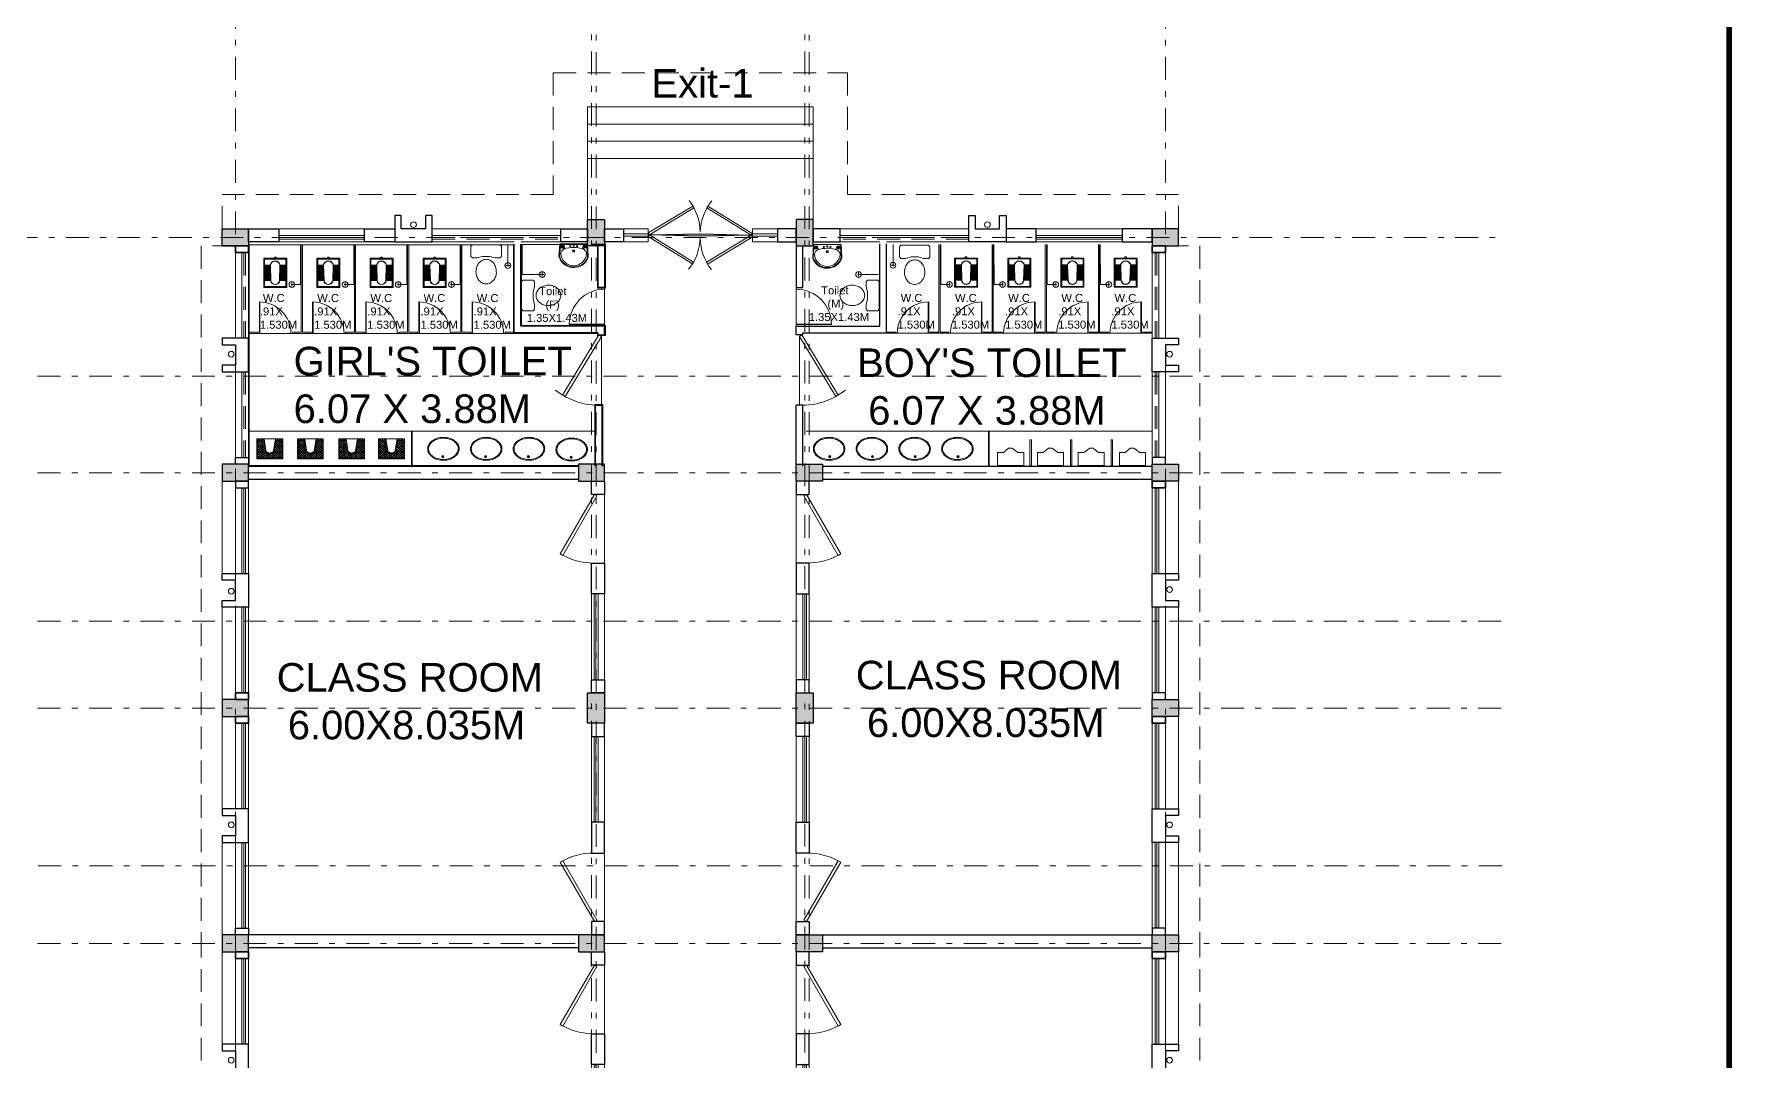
# Model space of a CAD drawing. Header units: millimetres. Extents: x 3614 to 12428, y -844 to 6844.
# Drawn here: x 5482.56 to 5512.27, y -312.44 to -294.48 of the extents above; entities that cross this region are included whole.
import ezdxf

# ---------------------------------------------------------------- set-up
doc = ezdxf.new("R2010")
doc.units = ezdxf.units.MM
doc.header["$LTSCALE"] = 40
doc.header["$MEASUREMENT"] = 0
doc.linetypes.add('DASHDOT', pattern=[1, 0.5, -0.25, 0, -0.25])
doc.linetypes.add('DASHED', pattern=[0.75, 0.5, -0.25])
doc.layers.get('0').update_dxf_attribs({"linetype": 'CONTINUOUS', "lineweight": 20})
for name, color, linetype, lineweight in [('CLL LEV.', 15, 'CONTINUOUS', 18), ('Column', 252, 'CONTINUOUS', 30), ('Column Hatch', 253, 'CONTINUOUS', 13), ('CUBICAL TOILET', 160, 'CONTINUOUS', 15), ('Dim', 220, 'CONTINUOUS', 15), ('Door', 54, 'CONTINUOUS', 18), ('elevation', 7, 'CONTINUOUS', 9), ('Fixture', 44, 'CONTINUOUS', 15), ('Furniture', 13, 'CONTINUOUS', 15), ('GRID', 134, 'DASHDOT', 13), ('Hidden', 30, 'DASHED', 18), ('Plaster', 141, 'CONTINUOUS', 5), ('Stair', 1, 'CONTINUOUS', 15), ('TEXT', 7, 'CONTINUOUS', 20), ('Ventilator', 6, 'DASHED', 18), ('Wall', 7, 'CONTINUOUS', 30), ('Window', 150, 'CONTINUOUS', 15), ('Window-Wall', 7, 'CONTINUOUS', 18)]:
    doc.layers.add(name, color=color, linetype=linetype, lineweight=lineweight)
doc.styles.add('DIM', font='arial.ttf')
doc.styles.add('L120', font='simplex.shx', dxfattribs={"height": 1})
doc.styles.add('Tabrej.', font='GOTHIC.TTF', dxfattribs={"height": 1})

# ---------------------------------------------------------------- blocks, each defined once
blk = doc.blocks.new('COLUMN 546')
at = {"layer": 'Column Hatch'}
h = blk.add_hatch(color=0, dxfattribs=at)
h.dxf.hatch_style = 1
h.paths.add_polyline_path([(0, 0), (0.3, 0), (0.3, 0.46), (0, 0.46)])
at = {"layer": 'Column'}
for p, q in [((0.3, 0.46), (0, 0.46)), ((0, 0.46), (0, 0)), ((0.3, 0), (0.3, 0.46)), ((0, 0), (0.3, 0))]:
    blk.add_line(p, q, dxfattribs=at)
blk = doc.blocks.new('VENT 2')
at = {"layer": 'Ventilator', "linetype": 'Continuous', "ltscale": 0.02}
for p, q in [((0, 0.182), (1.5, 0.182)), ((0, 0.152), (1.5, 0.152))]:
    blk.add_line(p, q, dxfattribs=at)
at = {"layer": 'Window-Wall'}
for p, q in [((0, 0.23), (1.5, 0.23)), ((0, 0), (0, 0.23)), ((0, 0.115), (1.5, 0.115)), ((1.5, 0), (0, 0)), ((1.5, 0.23), (1.5, 0))]:
    blk.add_line(p, q, dxfattribs=at)
blk = doc.blocks.new('*U18')
for p, q in [((0, 0), (0, -6)), ((40, 0), (40, -6))]:
    blk.add_line(p, q)
blk.add_lwpolyline([(0, 0), (34.64, 20), (35.52, 18.48), (0.87, -1.52)], close=True)
blk.add_arc((0, 0), 40, 0, 30)
blk = doc.blocks.new('DOOR1')
at = {"layer": 'Door'}
blk.add_line((0, 0), (1.2, 0), dxfattribs=at)
at = {"layer": 'Door', "xscale": 0.0300000000000013, "yscale": 0.0300000000000013, "zscale": 0.0300000000000013}
blk.add_blockref('*U18', (0, 0.18), dxfattribs=at)
blk = doc.blocks.new('class 1')
at = {"layer": 'Wall'}
for points in [[(0.23, -0.035), (0, -0.035), (0, -0.265), (0.23, -0.265), (0.23, -0.035)], [(0.23, -1.465), (0, -1.465), (0, -2.005), (0.23, -2.005), (0.23, -1.465)], [(0.23, -3.505), (0, -3.505), (0, -3.735), (0.23, -3.735), (0.23, -3.505)]]:
    blk.add_lwpolyline(points, dxfattribs=at)
at = {"layer": 'Wall', "rotation": 270}
for name, p in [('DOOR1', (0, -0.265)), ('VENT 2', (0, -2.005))]:
    blk.add_blockref(name, p, dxfattribs=at)
blk = doc.blocks.new('WINDOW 1')
at = {"layer": 'CLL LEV.'}
for p, q in [((-0.115, -0.23), (-0.115, -0.46)), ((1.615, -0.23), (1.615, -0.46)), ((-0.115, -0.46), (1.615, -0.46))]:
    blk.add_line(p, q, dxfattribs=at)
at = {"layer": 'Window'}
for p, q in [((0, -0.051), (1.5, -0.051)), ((0, -0.081), (1.5, -0.081))]:
    blk.add_line(p, q, dxfattribs=at)
at = {"layer": 'Window-Wall'}
for p, q in [((0, 0), (1.5, 0)), ((0, -0.23), (0, 0)), ((1.5, 0), (1.5, -0.23)), ((0, -0.115), (1.5, -0.115)), ((1.5, -0.23), (0, -0.23))]:
    blk.add_line(p, q, dxfattribs=at)
blk = doc.blocks.new('SHAFT2')
at = {"layer": 'Fixture'}
blk.add_circle((0.302, 0.307), 0.05, dxfattribs=at)
at = {"layer": 'Wall'}
blk.add_lwpolyline([(0, 0.585), (0.46, 0.585), (0.46, 0.47), (0.23, 0.47), (0.23, 0.115), (0.46, 0.115), (0.46, 0), (0, 0), (0, 0.585)], dxfattribs=at)
blk = doc.blocks.new('COLM 530')
at = {"layer": 'Column Hatch'}
h = blk.add_hatch(color=0, dxfattribs=at)
h.dxf.hatch_style = 1
h.paths.add_polyline_path([(5443.518, -633.795), (5443.218, -633.795), (5443.218, -634.325), (5443.518, -634.325)])
at = {"layer": 'Column'}
for p, q in [((5443.518, -633.795), (5443.218, -633.795)), ((5443.218, -633.795), (5443.218, -634.325)), ((5443.518, -634.325), (5443.518, -633.795)), ((5443.218, -634.325), (5443.518, -634.325))]:
    blk.add_line(p, q, dxfattribs=at)
blk = doc.blocks.new('SHAFT')
at = {"layer": 'Fixture'}
blk.add_circle((-0.328, 0.302), 0.05, dxfattribs=at)
at = {"layer": 'Wall'}
blk.add_lwpolyline([(-0.655, 0), (-0.655, 0.46), (-0.54, 0.46), (-0.54, 0.23), (-0.115, 0.23), (-0.115, 0.46), (0, 0.46), (0, 0), (-0.655, 0)], dxfattribs=at)
blk = doc.blocks.new('Door - Left Hung 36 in.')
at = {"layer": 'Door'}
blk.add_line((0.8, -1.3), (35.9, -1.3), dxfattribs=at)
blk.add_lwpolyline([(0.8, -1.3), (0, 0), (31.2, 18), (31.9, 16.7)], close=True, dxfattribs=at)
blk.add_arc((0, 0), 36, 0, 37.3101, dxfattribs=at)
blk = doc.blocks.new('RSA CL6')
for p, q in [((5.5, 3.5), (5.5, 7.3)), ((5.9, 3.5), (5.9, 7.3)), ((6.3, 3.5), (6.3, 7.3)), ((6.7, 3.4), (6.7, 7.3)), ((7.1, 3.4), (7.1, 7.3)), ((7.5, 3.4), (7.5, 7.3)), ((7.9, 3.4), (7.9, 7.3)), ((8.3, 3.4), (8.3, 7.3)), ((8.7, 3.4), (8.7, 7.3)), ((9.1, 3.4), (9.1, 7.3)), ((9.4, 3.4), (9.4, 7.3)), ((9.8, 3.4), (9.8, 7.3)), ((10.2, 3.4), (10.2, 7.3)), ((10.6, 3.4), (10.6, 7.3)), ((11, 3.3), (11, 7.3)), ((11.4, 3.3), (11.4, 7.3)), ((11.8, 3.3), (11.8, 7.3)), ((12.2, 3.3), (12.2, 7.3)), ((12.6, 3.3), (12.6, 7.3)), ((13, 3.3), (13, 7.3)), ((13.4, 3.3), (13.4, 7.3)), ((13.8, 3.3), (13.8, 7.3)), ((14.2, 3.3), (14.2, 7.3)), ((14.6, 3.3), (14.6, 7.3)), ((15, 3.2), (15, 7.3)), ((15.4, 3.2), (15.4, 7.3)), ((15.7, 3.2), (15.7, 7.3)), ((16.1, 3.2), (16.1, 7.3)), ((16.1, 7.3), (16.1, 3.2)), ((5.5, -7.3), (5.5, -3.5)), ((5.9, -7.3), (5.9, -3.5)), ((6.3, -7.3), (6.3, -3.4)), ((6.7, -7.3), (6.7, -3.4)), ((7.1, -7.3), (7.1, -3.4)), ((7.5, -7.3), (7.5, -3.4)), ((7.9, -7.3), (7.9, -3.4)), ((8.3, -7.3), (8.3, -3.4)), ((8.7, -7.3), (8.7, -3.4)), ((9.1, -7.3), (9.1, -3.4)), ((9.4, -7.3), (9.4, -3.4)), ((9.8, -7.3), (9.8, -3.3)), ((10.2, -7.3), (10.2, -3.3)), ((10.6, -7.3), (10.6, -3.3)), ((11, -7.3), (11, -3.3)), ((11.4, -7.3), (11.4, -3.3)), ((11.8, -7.3), (11.8, -3.3)), ((12.2, -7.3), (12.2, -3.3)), ((12.6, -7.3), (12.6, -3.3)), ((13, -7.3), (13, -3.3)), ((13.4, -7.3), (13.4, -3.2)), ((13.8, -7.3), (13.8, -3.2)), ((14.2, -7.3), (14.2, -3.2)), ((14.6, -7.3), (14.6, -3.2)), ((15, -7.3), (15, -3.2)), ((15.4, -7.3), (15.4, -3.2)), ((15.7, -7.3), (15.7, -3.2)), ((16.1, -3.2), (16.1, -7.3)), ((16.1, -7.3), (16.1, -3.2))]:
    blk.add_line(p, q)
blk.add_lwpolyline([(0.8, -0.6), (0, -0.6), (0, 0.6), (0.8, 0.6)])
for points in [[(0.8, 7.9), (20.9, 7.9), (20.9, -7.9), (0.8, -7.9)], [(1.4, 7.3), (20.3, 7.3), (20.3, -7.3), (1.4, -7.3)]]:
    blk.add_lwpolyline(points, close=True)
for points in [[(5.5, 3.5), (16.1, 3.2, -0.899983), (16.1, -3.2), (5.5, -3.5, -0.799392)], [(5.5, 3.3), (16.1, 3, -0.897689), (16.1, -3), (5.6, -3.3, -0.793494), (5.5, 3.3)]]:
    blk.add_lwpolyline(points, format="xyb", close=True)
blk = doc.blocks.new('ENGLISH SHEET')
at = {"layer": 'Fixture'}
for p, q in [((4663.798, 251.204), (4663.773, 251.179)), ((4663.773, 251.179), (4663.773, 250.696)), ((4663.976, 251.204), (4663.798, 251.204)), ((4664.002, 251.179), (4663.976, 251.204)), ((4663.976, 251.001), (4664.002, 251.09)), ((4663.976, 250.874), (4663.976, 251.001)), ((4663.976, 251.001), (4663.976, 250.874)), ((4664.002, 251.09), (4664.002, 251.179)), ((4664.002, 250.785), (4663.976, 250.874)), ((4664.002, 250.696), (4664.002, 250.785)), ((4663.773, 250.696), (4663.798, 250.67)), ((4663.798, 250.67), (4663.976, 250.67)), ((4663.976, 250.67), (4664.002, 250.696))]:
    blk.add_line(p, q, dxfattribs=at)
blk.add_lwpolyline([(4664.459, 250.937, 0.117036), (4664.443, 251.003, 0.104338), (4664.396, 251.063, 0.09029), (4664.321, 251.105, 0.09898), (4664.243, 251.115, 0.08237), (4664.159, 251.101, 0.09029), (4664.09, 251.063, 0.104338), (4664.043, 251.003, 0.117036), (4664.027, 250.937, 0.117036), (4664.043, 250.871, 0.104338), (4664.09, 250.811, 0.09029), (4664.159, 250.773, 0.08237), (4664.243, 250.759, 0.08237), (4664.327, 250.773, 0.09029), (4664.396, 250.811, 0.104338), (4664.443, 250.871, 0.117036)], format="xyb", close=True, dxfattribs=at)
blk = doc.blocks.new('RSA BASIN 9')
for points in [[(-0.1, -16.2, 0.340881), (10, -9, 0.074195), (10.1, -8.9), (9.5, 0), (-9.5, 0), (-10, -8.8, 0.082611), (-10, -9.2, 0.330812), (-0.1, -16.2)], [(0, -15, 0.391482), (8.9, -6.7, 0.252869), (6.5, -3.5, 0.087242), (0, -2.5, 0.079484), (-6.5, -3.5, 0.2542), (-8.8, -6.7, 0.39026), (0, -15)], [(-8.6, -2, -0.907437), (-8.4, -1.8), (-7.5, -2.6, -0.907437), (-7.6, -2.7)], [(-8.2, -1.6, -0.907437), (-8.1, -1.5), (-7.1, -2.3, -0.907437), (-7.3, -2.4)], [(-7.8, -1.3, -0.907437), (-7.7, -1.2), (-6.8, -1.9, -0.907437), (-6.9, -2.1)], [(7.8, -1.3, 0.907437), (7.7, -1.2), (6.8, -1.9, 0.907437), (6.9, -2.1)], [(8.2, -1.6, 0.907437), (8.1, -1.5), (7.1, -2.3, 0.907437), (7.3, -2.4)], [(8.6, -2, 0.907437), (8.4, -1.8), (7.5, -2.6, 0.907437), (7.6, -2.7)]]:
    blk.add_lwpolyline(points, format="xyb", close=True)
for points in [[(-5.9, -3.3), (-6.2, -3, -0.183787), (-6.2, -2.7, 0.126662), (-6.2, -2.4), (-6.6, -1.4, 0.35453), (-7.1, -1), (-8.7, -1, 0.414214), (-9.1, -1.4), (-9.6, -9.1, 0.329849), (-0.1, -15.8, 0.338736), (9.6, -8.9, 0.075632), (9.7, -8.8), (9.1, -1.4, 0.414214), (8.7, -1), (7.1, -1, 0.35453), (6.6, -1.4), (6.2, -2.4, 0.126662), (6.2, -2.7, -0.183787), (6.2, -3), (5.9, -3.3)], [(-6.2, -3.4), (-6.2, -3.3, 0.220542), (-6.5, -3.1), (-8.7, -2.8, -0.361119), (-9.2, -2.3)], [(6.2, -3.4), (6.2, -3.3, -0.220542), (6.5, -3.1), (8.7, -2.8, 0.358803), (9.2, -2.3, 0.358803)]]:
    blk.add_lwpolyline(points, format="xyb")
for centre, radius in [((-2.3, -1.6), 0.399), ((0, -4.8), 0.771), ((0, -4.8), 0.602), ((0, -1.2), 0.399), ((2.3, -1.5), 0.399)]:
    blk.add_circle(centre, radius)
blk = doc.blocks.new('RH 1200')
for p, q in [((21, 0), (21, 43.3)), ((21.7, 0), (21.7, 43.3)), ((-21.7, 0), (21.7, 0)), ((21.7, 0), (21, 0))]:
    blk.add_line(p, q)
at = {"extrusion": (0, 0, -1)}
blk.add_ellipse((21.7, 0), major_axis=(-30.6, 30.6), ratio=1, start_param=5.497787, end_param=7.068583, dxfattribs=at)
blk = doc.blocks.new('HJK')
at = {"layer": 'Door', "ltscale": 20}
blk.add_line((3658.233, -481.12), (3658.908, -481.12), dxfattribs=at)
at = {"layer": 'Door', "ltscale": 20, "xscale": 0.014287499999341, "yscale": 0.014287499999341, "zscale": 0.014287499999341, "rotation": 359.999999999943}
blk.add_blockref('RH 1200', (3658.571, -481.12), dxfattribs=at)
blk = doc.blocks.new('*X5')
at = {"color": 0}
for p, q in [((705, 323), (943, 561)), ((705, 365), (900, 561)), ((705, 408), (858, 561)), ((705, 450), (815, 561)), ((705, 493), (773, 561)), ((705, 535), (730, 561)), ((848, 383), (705, 526)), ((842, 346), (705, 483)), ((835, 310), (705, 441)), ((705, 280), (858, 434)), ((829, 274), (705, 398)), ((705, 238), (847, 381)), ((823, 237), (705, 356)), ((798, 221), (705, 314)), ((854, 419), (712, 561)), ((730, 221), (839, 330)), ((866, 449), (755, 561)), ((888, 469), (797, 561)), ((921, 479), (839, 561)), ((1145, 298), (882, 561)), ((899, 474), (985, 561)), ((1145, 340), (924, 561)), ((944, 477), (1027, 561)), ((1145, 383), (967, 561)), ((971, 462), (1070, 561)), ((990, 438), (1112, 561)), ((998, 404), (1145, 551)), ((1145, 255), (999, 401)), ((1004, 368), (1145, 508)), ((1137, 221), (1007, 350)), ((1145, 425), (1009, 561)), ((1011, 332), (1145, 466)), ((1095, 221), (1016, 299)), ((1017, 295), (1145, 423)), ((1023, 259), (1145, 381)), ((1029, 223), (1145, 339)), ((1145, 467), (1051, 561)), ((1145, 510), (1094, 561)), ((1145, 552), (1136, 561)), ((755, 221), (705, 271)), ((713, 221), (705, 229)), ((772, 221), (830, 279)), ((815, 221), (822, 228)), ((1052, 221), (1024, 248)), ((1069, 221), (1145, 296)), ((1112, 221), (1145, 254))]:
    blk.add_line(p, q, dxfattribs=at)
blk = doc.blocks.new('RSA CL7')
blk.add_lwpolyline([(8.9, 0), (-8.9, 0), (-8.9, -13.8), (-3.9, -13.8), (3.9, -13.8), (8.9, -13.8)], close=True)
blk.add_lwpolyline([(-4.1, -13.6), (-2.8, -5.7, -0.835943), (2.8, -5.8), (4.1, -13.6), (8.7, -13.6), (8.7, -0.2), (-8.7, -0.2), (-8.7, -13.6)], format="xyb", close=True)
blk.add_lwpolyline([(-3.9, -13.8), (-2.6, -5.8, -0.835548), (2.6, -5.8), (3.9, -13.8)], format="xyb")
for centre, start, end in [((-1.4, -4.1), 207.2135, 40.9564), ((0, -3.6), 185.8999, 355.8249), ((1.5, -4.1), 140.9962, 329.3468)]:
    blk.add_arc(centre, 0.493, start, end)
at = {"xscale": 0.0393714285714286, "yscale": 0.0393714285714286, "zscale": 0.0393714285714286}
blk.add_blockref('*X5', (-36.4, -22.3), dxfattribs=at)
blk = doc.blocks.new('RSA BASIN 2')
for points in [[(10.7, -8.1, 0.12976), (10, -5.2, 0.106426), (7.6, -2.5, 0.084431), (4.3, -0.7, 0.073534), (0, 0, 0.073534), (-4.3, -0.5, 0.084431), (-7.7, -2.2, 0.106426), (-10.2, -4.8, 0.12976), (-11, -7.7, 0.12976), (-10.3, -10.6, 0.106426), (-7.9, -13.3, 0.084431), (-4.6, -15.1, 0.073534), (-0.3, -15.8, 0.073534), (4, -15.3, 0.084431), (7.4, -13.6, 0.106426), (9.9, -11, 0.12976)], [(10.1, -7.9, 0.119977), (9.4, -5.5, 0.106426), (7.3, -2.9, 0.084431), (4.1, -1.3, 0.073534), (0, -0.6, 0.073534), (-4.1, -1.1, 0.084431), (-7.4, -2.6, 0.106426), (-9.7, -5.1, 0.12976), (-10.4, -7.7, 0.009633), (-10.4, -7.9, 0.119977), (-9.8, -10.3, 0.106426), (-7.6, -12.9, 0.084431), (-4.4, -14.5, 0.073534), (-0.3, -15.2, 0.073534), (3.8, -14.7, 0.084431), (7.1, -13.2, 0.106426), (9.3, -10.7, 0.12976), (10.1, -8.1, 0.009633)]]:
    blk.add_lwpolyline(points, format="xyb", close=True)
for radius in [0.7, 0.479]:
    blk.add_circle((-0.5, -2.5), radius)
blk = doc.blocks.new('Urinal 1')
for p, q in [((0, 9), (9, 9)), ((0, 9), (0, -9)), ((9, 9), (9, 5)), ((12, 1), (9, 5)), ((12, -1.5), (12, 1)), ((0, -9), (9, -9)), ((9, -5), (12, -1.5)), ((9, -9), (9, -5))]:
    blk.add_line(p, q)
blk = doc.blocks.new('rtg')
at = {"layer": 'Door', "ltscale": 0.05}
blk.add_line((5064.361, -255.623), (5064.361, -256.826), dxfattribs=at)
at = {"layer": 'Door'}
blk.add_lwpolyline([(5064.361, -255.623), (5064.317, -255.597), (5063.682, -256.65), (5063.726, -256.676)], close=True, dxfattribs=at)
blk.add_arc((5064.319, -255.593), 1.234, 231.6585, 271.9391, dxfattribs=at)
blk = doc.blocks.new('rfrwef')
at = {"layer": 'Plaster', "ltscale": 0.05}
for p, q in [((5058.973, -260.239), (5063.598, -260.239)), ((5058.973, -260.239), (5058.973, -264.098)), ((5063.598, -261.789), (5063.598, -260.239)), ((5063.737, -260.237), (5064.891, -260.237)), ((5063.737, -261.65), (5063.737, -260.237)), ((5065.064, -260.999), (5065.064, -260.26)), ((5065.203, -260.225), (5065.203, -260.999)), ((5065.203, -260.999), (5065.064, -260.999)), ((5065.203, -261.65), (5063.737, -261.65)), ((5065.203, -261.827), (5065.203, -261.65)), ((5065.064, -261.789), (5063.598, -261.789)), ((5065.064, -261.827), (5065.064, -261.789)), ((5065.064, -261.827), (5065.203, -261.827)), ((5065.019, -264.109), (5065.019, -263.032)), ((5065.019, -263.032), (5065.158, -263.032)), ((5065.158, -264.109), (5065.158, -263.032)), ((5058.973, -264.098), (5064.731, -264.098))]:
    blk.add_line(p, q, dxfattribs=at)
blk = doc.blocks.new('A$C24EB4E25')
at = {"ltscale": 0.05}
blk.add_line((5.097, 2.695), (5.097, 2.695), dxfattribs=at)
at = {"layer": 'CLL LEV.'}
for p, q in [((16.5, 4.115), (16.73, 4.115)), ((0.23, 2.385), (0, 2.385)), ((16.5, 2.385), (16.73, 2.385)), ((0.23, 2.03), (0, 2.03)), ((16.5, 2.03), (16.73, 2.03)), ((16.5, 0.3), (16.73, 0.3))]:
    blk.add_line(p, q, dxfattribs=at)
at = {"layer": 'CUBICAL TOILET', "ltscale": 0.01}
for p, q in [((1.382, 4.136), (1.382, 2.606)), ((1.402, 4.136), (1.402, 2.606)), ((2.312, 4.136), (2.312, 2.606)), ((2.332, 4.136), (2.332, 2.606)), ((3.242, 4.136), (3.242, 2.606)), ((3.262, 4.136), (3.262, 2.606)), ((4.172, 4.136), (4.172, 2.606)), ((4.192, 4.136), (4.192, 2.606)), ((12.538, 4.138), (12.538, 2.608)), ((12.558, 4.138), (12.558, 2.608)), ((13.468, 4.138), (13.468, 2.608)), ((13.488, 4.138), (13.488, 2.608)), ((14.398, 4.138), (14.398, 2.608)), ((14.418, 4.138), (14.418, 2.608)), ((15.328, 4.138), (15.328, 2.608)), ((15.348, 4.138), (15.348, 2.608)), ((4.192, 2.683), (4.192, 2.663)), ((0.627, 2.606), (0.472, 2.606)), ((0.627, 2.586), (0.472, 2.586)), ((0.627, 2.606), (0.627, 2.586)), ((1.382, 2.606), (1.227, 2.606)), ((1.227, 2.606), (1.227, 2.586)), ((1.227, 2.586), (1.557, 2.586)), ((1.557, 2.606), (1.402, 2.606)), ((1.557, 2.606), (1.557, 2.586)), ((2.312, 2.606), (2.157, 2.606)), ((2.157, 2.606), (2.157, 2.586)), ((2.157, 2.586), (2.487, 2.586)), ((2.487, 2.606), (2.332, 2.606)), ((2.487, 2.606), (2.487, 2.586)), ((3.242, 2.606), (3.087, 2.606)), ((3.087, 2.606), (3.087, 2.586)), ((3.087, 2.586), (3.417, 2.586)), ((3.417, 2.606), (3.262, 2.606)), ((3.417, 2.606), (3.417, 2.586)), ((4.172, 2.606), (4.017, 2.606)), ((4.017, 2.606), (4.017, 2.586)), ((4.017, 2.586), (4.347, 2.586)), ((4.347, 2.606), (4.192, 2.606)), ((4.347, 2.606), (4.347, 2.586)), ((5.097, 2.606), (4.947, 2.606)), ((4.947, 2.606), (4.947, 2.586)), ((4.947, 2.586), (5.097, 2.586)), ((11.633, 2.608), (11.783, 2.608)), ((11.633, 2.588), (11.783, 2.588)), ((11.783, 2.608), (11.783, 2.588)), ((12.383, 2.608), (12.538, 2.608)), ((12.383, 2.608), (12.383, 2.588)), ((12.713, 2.588), (12.383, 2.588)), ((12.558, 2.608), (12.713, 2.608)), ((12.713, 2.608), (12.713, 2.588)), ((13.313, 2.608), (13.468, 2.608)), ((13.313, 2.608), (13.313, 2.588)), ((13.643, 2.588), (13.313, 2.588)), ((13.488, 2.608), (13.643, 2.608)), ((13.643, 2.608), (13.643, 2.588)), ((14.243, 2.608), (14.398, 2.608)), ((14.243, 2.608), (14.243, 2.588)), ((14.573, 2.588), (14.243, 2.588)), ((14.418, 2.608), (14.573, 2.608)), ((14.573, 2.608), (14.573, 2.588)), ((15.173, 2.608), (15.328, 2.608)), ((15.173, 2.608), (15.173, 2.588)), ((15.503, 2.588), (15.173, 2.588)), ((15.348, 2.608), (15.503, 2.608)), ((15.503, 2.608), (15.503, 2.588)), ((16.103, 2.608), (16.258, 2.608)), ((16.103, 2.608), (16.103, 2.588)), ((16.103, 2.586), (16.103, 2.596)), ((16.103, 2.588), (16.258, 2.588))]:
    blk.add_line(p, q, dxfattribs=at)
at = {"layer": 'CUBICAL TOILET', "ltscale": 0.05}
for p, q in [((3.312, 0.277), (3.312, 0.875)), ((3.325, 0.875), (3.312, 0.875)), ((3.325, 0.277), (3.325, 0.875)), ((13.405, 0.277), (13.405, 0.875)), ((13.405, 0.875), (13.418, 0.875)), ((13.418, 0.277), (13.418, 0.875))]:
    blk.add_line(p, q, dxfattribs=at)
at = {"layer": 'Door'}
blk.add_line((7.452, 4.311), (9.271, 4.301), dxfattribs=at)
at = {"layer": 'Door', "ltscale": 20}
for p, q in [((6.69, 3.388), (6.69, 2.713)), ((10.04, 3.388), (10.04, 2.713))]:
    blk.add_line(p, q, dxfattribs=at)
at = {"layer": 'Fixture'}
for p, q in [((0.472, 0.875), (3.312, 0.875)), ((3.325, 0.875), (6.53, 0.875)), ((10.212, 0.875), (13.405, 0.875)), ((16.27, 0.875), (13.418, 0.875))]:
    blk.add_line(p, q, dxfattribs=at)
for points in [[(14.154, 0.726), (14.154, 0.276), (14.129, 0.276), (14.129, 0.726)], [(14.864, 0.727), (14.864, 0.277), (14.839, 0.277), (14.839, 0.727)], [(15.549, 0.727), (15.549, 0.277), (15.574, 0.277), (15.574, 0.727)]]:
    blk.add_lwpolyline(points, close=True, dxfattribs=at)
at = {"layer": 'Furniture', "ltscale": 0.05}
for p, q in [((1.37, 4.136), (1.37, 3.439)), ((2.3, 4.136), (2.3, 3.439)), ((3.23, 4.136), (3.23, 3.439)), ((4.16, 4.136), (4.16, 3.439)), ((4.996, 3.757), (4.996, 4.136)), ((5.246, 3.615), (5.246, 4.138)), ((11.734, 3.762), (11.734, 4.141)), ((12.57, 4.138), (12.571, 3.441)), ((13.5, 4.138), (13.501, 3.441)), ((14.43, 4.138), (14.431, 3.441)), ((15.36, 4.138), (15.361, 3.441)), ((5.03, 3.773), (4.962, 3.773)), ((5.625, 3.615), (5.246, 3.615)), ((5.597, 3.649), (5.597, 3.581)), ((11.116, 3.615), (11.495, 3.615)), ((11.132, 3.649), (11.132, 3.581)), ((11.7, 3.778), (11.768, 3.778)), ((1.204, 3.439), (1.37, 3.439)), ((1.22, 3.405), (1.22, 3.473)), ((2.134, 3.439), (2.3, 3.439)), ((2.15, 3.405), (2.15, 3.473)), ((3.064, 3.439), (3.23, 3.439)), ((3.08, 3.405), (3.08, 3.473)), ((3.899, 3.411), (3.899, 3.479)), ((3.994, 3.439), (4.16, 3.439)), ((4.01, 3.405), (4.01, 3.473)), ((12.736, 3.441), (12.571, 3.441)), ((12.72, 3.407), (12.72, 3.475)), ((12.831, 3.413), (12.831, 3.481)), ((13.666, 3.441), (13.501, 3.441)), ((13.65, 3.407), (13.65, 3.475)), ((14.596, 3.441), (14.431, 3.441)), ((14.58, 3.407), (14.58, 3.475)), ((15.526, 3.441), (15.361, 3.441)), ((15.51, 3.407), (15.51, 3.475))]:
    blk.add_line(p, q, dxfattribs=at)
for centre in [(4.996, 3.773), (5.597, 3.615), (11.132, 3.615), (11.734, 3.778), (1.22, 3.439), (2.15, 3.439), (3.08, 3.439), (4.01, 3.439), (12.72, 3.441), (13.65, 3.441), (14.58, 3.441), (15.51, 3.441)]:
    blk.add_circle(centre, 0.05, dxfattribs=at)
at = {"layer": 'Ventilator', "ltscale": 0.02}
for p, q in [((3.673, 4.263), (5.923, 4.263)), ((3.673, 4.233), (5.923, 4.233)), ((13.058, 4.263), (10.808, 4.263)), ((13.058, 4.233), (10.808, 4.233)), ((0.379, 4), (0.379, 2.5)), ((0.409, 4), (0.409, 2.5)), ((16.321, 4), (16.321, 2.5)), ((16.351, 4), (16.351, 2.5)), ((0.379, 1.915), (0.379, 0.415)), ((0.409, 1.915), (0.409, 0.415)), ((16.321, 1.915), (16.321, 0.415)), ((16.351, 1.915), (16.351, 0.415))]:
    blk.add_line(p, q, dxfattribs=at)
at = {"layer": 'Wall', "ltscale": 0.05}
for p, q in [((5.109, 2.598), (5.109, 4.148)), ((5.224, 2.713), (5.224, 4.148)), ((6.575, 3.388), (6.575, 4.115)), ((6.69, 4.115), (6.69, 3.388)), ((10.04, 4.115), (10.04, 3.388)), ((10.155, 3.388), (10.155, 4.115)), ((11.506, 2.715), (11.506, 4.15)), ((11.621, 2.598), (11.621, 4.15)), ((6.69, 3.388), (6.575, 3.388)), ((6.69, 3.388), (6.575, 3.388)), ((10.04, 3.388), (10.155, 3.388)), ((10.04, 3.388), (10.155, 3.388)), ((6.69, 2.713), (5.224, 2.713)), ((6.69, 2.56), (6.69, 2.713)), ((10.04, 2.713), (11.506, 2.713)), ((10.04, 2.56), (10.04, 2.713)), ((6.575, 2.598), (5.109, 2.598)), ((6.563, 2.598), (6.563, 2.598)), ((6.575, 2.56), (6.575, 2.598)), ((6.575, 2.586), (6.575, 2.586)), ((6.575, 2.56), (6.69, 2.56)), ((10.155, 2.56), (10.04, 2.56)), ((10.155, 2.598), (11.621, 2.598)), ((10.155, 2.56), (10.155, 2.598)), ((6.53, 0.266), (6.53, 1.331)), ((6.53, 1.331), (6.645, 1.331)), ((6.645, 0.266), (6.645, 1.331)), ((10.04, 0.266), (10.04, 1.331)), ((10.155, 1.331), (10.04, 1.331)), ((10.155, 0.266), (10.155, 1.331))]:
    blk.add_line(p, q, dxfattribs=at)
at = {"layer": 'Wall'}
for p, q in [((6.46, 4.148), (6.69, 4.148)), ((0.46, 0.265), (6.23, 0.265)), ((0.46, 0.035), (6.23, 0.035)), ((10.5, 0.265), (16.27, 0.265)), ((10.5, 0.035), (16.27, 0.035))]:
    blk.add_line(p, q, dxfattribs=at)
for points in [[(0.46, 4.185), (0.46, 4.415), (0.989, 4.415), (0.989, 4.185), (0.46, 4.185)], [(2.489, 4.185), (2.489, 4.415), (3.018, 4.415), (3.018, 4.185), (2.489, 4.185)], [(5.923, 4.185), (5.923, 4.415), (6.39, 4.415), (6.39, 4.185), (5.923, 4.185)], [(10.808, 4.185), (10.808, 4.415), (10.34, 4.415), (10.34, 4.185), (10.808, 4.185)], [(14.241, 4.185), (14.241, 4.415), (13.713, 4.415), (13.713, 4.185), (14.241, 4.185)], [(16.27, 4.185), (16.27, 4.415), (15.741, 4.415), (15.741, 4.185), (16.27, 4.185)], [(0.23, 4.115), (0.23, 4), (0.46, 4), (0.46, 4.115), (0.23, 4.115)], [(0.23, 4), (0.23, 4.115), (0.46, 4.115), (0.46, 4), (0.23, 4)], [(16.5, 4.115), (16.5, 4), (16.27, 4), (16.27, 4.115), (16.5, 4.115)], [(16.5, 4), (16.5, 4.115), (16.27, 4.115), (16.27, 4), (16.5, 4)], [(0.23, 0.3), (0.23, 0.415), (0.46, 0.415), (0.46, 0.3), (0.23, 0.3)], [(16.5, 0.3), (16.5, 0.415), (16.27, 0.415), (16.27, 0.3), (16.5, 0.3)]]:
    blk.add_lwpolyline(points, dxfattribs=at)
at = {"layer": 'Wall', "ltscale": 0.05}
for points in [[(7.018, 4.185), (6.69, 4.185), (6.69, 4.415), (7.018, 4.415), (7.018, 4.185)], [(9.713, 4.185), (10.04, 4.185), (10.04, 4.415), (9.713, 4.415), (9.713, 4.185)]]:
    blk.add_lwpolyline(points, dxfattribs=at)
at = {"layer": 'Window', "ltscale": 0.05}
for p, q in [((7.449, 4.415), (7.018, 4.415)), ((7.018, 4.326), (7.449, 4.326)), ((7.018, 4.284), (7.449, 4.284)), ((7.449, 4.185), (7.018, 4.185)), ((7.449, 4.415), (7.449, 4.185)), ((9.713, 4.415), (9.278, 4.415)), ((9.278, 4.415), (9.278, 4.185)), ((9.278, 4.326), (9.713, 4.326)), ((9.278, 4.284), (9.713, 4.284)), ((9.713, 4.185), (9.278, 4.185))]:
    blk.add_line(p, q, dxfattribs=at)
at = {"layer": 'Window-Wall'}
for p, q in [((0.46, 4.415), (3.018, 4.415)), ((0.989, 4.415), (0.874, 4.415)), ((2.489, 4.415), (2.604, 4.415)), ((5.923, 4.415), (3.673, 4.415)), ((3.673, 4.415), (3.673, 4.185)), ((3.673, 4.3), (5.923, 4.3)), ((3.673, 4.185), (5.109, 4.185)), ((5.224, 4.185), (5.923, 4.185)), ((5.923, 4.185), (5.923, 4.415)), ((5.923, 4.415), (6.038, 4.415)), ((10.808, 4.415), (10.693, 4.415)), ((10.808, 4.185), (10.808, 4.415)), ((10.808, 4.415), (13.058, 4.415)), ((13.058, 4.3), (10.808, 4.3)), ((11.506, 4.185), (10.808, 4.185)), ((13.058, 4.185), (11.621, 4.185)), ((13.058, 4.415), (13.058, 4.185)), ((16.27, 4.415), (13.713, 4.415)), ((14.241, 4.415), (14.126, 4.415)), ((15.741, 4.415), (15.856, 4.415)), ((0.23, 2.5), (0.23, 4)), ((0.23, 4), (0.46, 4)), ((0.345, 4), (0.345, 2.5)), ((0.46, 4), (0.46, 2.5)), ((16.27, 4), (16.27, 2.5)), ((16.5, 4), (16.27, 4)), ((16.385, 4), (16.385, 2.5)), ((16.5, 2.5), (16.5, 4)), ((0.46, 2.5), (0.23, 2.5)), ((16.27, 2.5), (16.5, 2.5)), ((0.23, 0.415), (0.23, 1.915)), ((0.23, 1.915), (0.46, 1.915)), ((0.345, 1.915), (0.345, 0.415)), ((0.46, 1.915), (0.46, 0.415)), ((16.27, 1.915), (16.27, 0.415)), ((16.5, 1.915), (16.27, 1.915)), ((16.385, 1.915), (16.385, 0.415)), ((16.5, 0.415), (16.5, 1.915)), ((0.46, 0.415), (0.23, 0.415)), ((16.27, 0.415), (16.5, 0.415))]:
    blk.add_line(p, q, dxfattribs=at)
at = {"layer": 'Door'}
for p, xscale, yscale, zscale, rotation in [((7.452, 4.344), 0.02527777777113461, 0.02527777777113461, 0.02527777777113461, 1.06437811854871), ((9.271, 4.269), 0.0252777777711346, 0.0252777777711346, 0.0252777777711346, 181.0643781177836)]:
    blk.add_blockref('Door - Left Hung 36 in.', p, dxfattribs=dict(at, xscale=xscale, yscale=yscale, zscale=zscale, rotation=rotation))
at = {"layer": 'Door', "extrusion": (0, 0, -1), "zscale": -0.0252777777770783}
for p, xscale, yscale, rotation in [((-9.272, 4.334), 0.0252777777711346, 0.0252777777711346, 1.671958642822663), ((-7.452, 4.279), 0.02527777777113459, 0.02527777777113459, 181.6719586420575)]:
    blk.add_blockref('Door - Left Hung 36 in.', p, dxfattribs=dict(at, xscale=xscale, yscale=yscale, rotation=rotation))
at = {"layer": 'Door', "ltscale": 20, "extrusion": (0, 0, -1), "yscale": 0.0142875000055938, "zscale": -0.0142875000055938}
for p, xscale, rotation in [((-6.69, 3.05), 0.0142875000055938, 270.0000000145891), ((-10.04, 3.05), -0.0142875000055938, 89.99999998541095)]:
    blk.add_blockref('RH 1200', p, dxfattribs=dict(at, xscale=xscale, rotation=rotation))
at = {"layer": 'Door', "yscale": 0.8888888890196541, "zscale": 0.8888888890196541}
for p, xscale in [((3252.99, 430.248), -0.8888888890196541), ((3253.92, 430.248), -0.8888888890196541), ((3254.85, 430.248), -0.8888888890196541), ((3255.78, 430.248), -0.8888888890196541), ((3256.71, 430.248), -0.8888888890196541), ((-3239.98, 430.25), 0.8888888890196541), ((-3239.05, 430.25), 0.8888888890196541), ((-3238.12, 430.25), 0.8888888890196541), ((-3237.19, 430.25), 0.8888888890196541), ((-3236.26, 430.25), 0.8888888890196541)]:
    blk.add_blockref('HJK', p, dxfattribs=dict(at, xscale=xscale))
at = {"layer": 'Door'}
blk.add_blockref('rtg', (-5057.728, 258.157), dxfattribs=at)
at = {"layer": 'Door', "xscale": -1}
blk.add_blockref('rtg', (5074.458, 258.157), dxfattribs=at)
at = {"layer": 'elevation'}
for p, rotation in [((-246.077, 4667.922), 269.9970129361768), ((-4658.496, -248.442), 0.009270144854650305)]:
    blk.add_blockref('ENGLISH SHEET', p, dxfattribs=dict(at, rotation=rotation))
at = {"layer": 'elevation', "xscale": -1}
for p, rotation in [((262.807, 4667.913), 90.00298706382326), ((4675.225, -248.442), 359.9907298551452)]:
    blk.add_blockref('ENGLISH SHEET', p, dxfattribs=dict(at, rotation=rotation))
at = {"layer": 'Fixture', "extrusion": (0, 0, -1), "yscale": 0.0253999999957461, "zscale": -0.0253999999957461}
for p, xscale, rotation in [((-0.927, 3.921), 0.0253999999957461, 270.0029870639997), ((-1.857, 3.921), 0.0253999999957461, 270.0029870639997), ((-2.787, 3.921), 0.0253999999957461, 270.0029870639997), ((-3.717, 3.921), 0.0253999999957461, 270.0029870639997), ((-13.013, 3.923), -0.0253999999957461, 89.99701293600033), ((-13.943, 3.923), -0.0253999999957461, 89.99701293600033), ((-14.873, 3.923), -0.0253999999957461, 89.99701293600033), ((-15.803, 3.923), -0.0253999999957461, 89.99701293600033)]:
    blk.add_blockref('RSA CL6', p, dxfattribs=dict(at, xscale=xscale, rotation=rotation))
at = {"layer": 'Fixture'}
for name, p, xscale, yscale, zscale, rotation in [('RSA CL7', (0.832, 0.391), 0.0253999999949883, 0.0253999999949883, 0.0253999999949883, 180), ('RSA CL7', (1.542, 0.391), 0.0253999999949883, 0.0253999999949883, 0.0253999999949883, 180), ('RSA CL7', (2.265, 0.391), 0.0253999999949883, 0.0253999999949883, 0.0253999999949883, 180), ('RSA CL7', (2.962, 0.391), 0.0253999999949883, 0.0253999999949883, 0.0253999999949883, 180), ('RSA BASIN 2', (3.871, 0.367), -0.0253999999967459, 0.0253999999949883, 0.0253999999956289, 179.2553980474158), ('RSA BASIN 2', (4.619, 0.367), -0.0253999999967459, 0.0253999999949883, 0.0253999999956289, 179.2553980474158), ('RSA BASIN 2', (5.367, 0.367), -0.0253999999967459, 0.0253999999949883, 0.0253999999956289, 179.2553980474158), ('RSA BASIN 2', (6.115, 0.355), -0.0253999999967459, 0.0253999999949883, 0.0253999999956289, 179.2553980474158), ('RSA BASIN 2', (10.615, 0.367), 0.0253999999967459, 0.0253999999967459, 0.0253999999967459, 180.7446019525842), ('RSA BASIN 2', (11.363, 0.367), 0.0253999999967459, 0.0253999999967459, 0.0253999999967459, 180.7446019525842), ('RSA BASIN 2', (12.111, 0.367), 0.0253999999967459, 0.0253999999967459, 0.0253999999967459, 180.7446019525842), ('RSA BASIN 2', (12.859, 0.367), 0.0253999999967459, 0.0253999999967459, 0.0253999999967459, 180.7446019525842), ('Urinal 1', (13.792, 0.277), -0.0253999999949883, 0.0253999999949883, 0.0253999999949883, 270), ('Urinal 1', (14.49, 0.277), -0.0253999999949883, 0.0253999999949883, 0.0253999999949883, 270), ('Urinal 1', (15.2, 0.277), 0.0253999999949883, 0.0253999999949883, 0.0253999999949883, 90.00000000000001), ('Urinal 1', (15.922, 0.277), -0.0253999999949883, 0.0253999999949883, 0.0253999999949883, 270)]:
    blk.add_blockref(name, p, dxfattribs=dict(at, xscale=xscale, yscale=yscale, zscale=zscale, rotation=rotation))
at = {"layer": 'Furniture', "ltscale": 10000, "extrusion": (0, 0, -1), "yscale": 0.0254326166754069, "zscale": -0.0254326166754069}
for p, xscale, rotation in [((-6.148, 4.151), 0.0254326166754069, 359.9907298551582), ((-10.583, 4.138), -0.0254326166754069, 0.009270144841835304)]:
    blk.add_blockref('RSA BASIN 9', p, dxfattribs=dict(at, xscale=xscale, rotation=rotation))
at = {"layer": 'Plaster'}
blk.add_blockref('rfrwef', (-5058.501, 264.375), dxfattribs=at)
at = {"layer": 'Wall', "extrusion": (0, 0, -1), "zscale": -1}
blk.add_blockref('SHAFT', (-3.018, 4.185), dxfattribs=at)
at = {"layer": 'Wall', "color": 7, "extrusion": (0, 0, -1), "zscale": -1}
blk.add_blockref('COLUMN 546', (-6.69, 4.115), dxfattribs=at)
at = {"layer": 'Wall', "color": 7, "extrusion": (0, 0, -1), "xscale": -1, "zscale": -1}
blk.add_blockref('COLUMN 546', (-10.04, 4.115), dxfattribs=at)
at = {"layer": 'Wall', "extrusion": (0, 0, -1), "xscale": -1, "zscale": -1}
blk.add_blockref('SHAFT', (-13.713, 4.185), dxfattribs=at)
at = {"layer": 'Wall', "color": 7, "extrusion": (0, 0, -1), "zscale": -1}
for p, rotation in [((-0.46, 4.415), 270), ((-10.04, 0), 90), ((-16.27, 0), 90)]:
    blk.add_blockref('COLUMN 546', p, dxfattribs=dict(at, rotation=rotation))
at = {"layer": 'Wall', "extrusion": (0, 0, -1), "zscale": -1, "rotation": 180}
blk.add_blockref('VENT 2', (-0.989, 4.415), dxfattribs=at)
at = {"layer": 'Wall', "extrusion": (0, 0, -1), "xscale": -1, "zscale": -1, "rotation": 180}
blk.add_blockref('VENT 2', (-15.741, 4.415), dxfattribs=at)
at = {"layer": 'Wall', "color": 7, "extrusion": (0, 0, -1), "xscale": -1, "zscale": -1}
for p, rotation in [((-16.27, 4.415), 90), ((-0.46, 0), 270), ((-6.69, 0), 270)]:
    blk.add_blockref('COLUMN 546', p, dxfattribs=dict(at, rotation=rotation))
at = {"layer": 'Wall', "linetype": 'ByBlock', "xscale": -1}
blk.add_blockref('SHAFT2', (0.46, 1.915), dxfattribs=at)
at = {"layer": 'Wall', "linetype": 'ByBlock'}
blk.add_blockref('SHAFT2', (16.27, 1.915), dxfattribs=at)
at = {"layer": 'TEXT', "attachment_point": 1}
for s, insert, char_height, width, style in [('{\\fArial|b0|i0|c0|p34; W.C\\P.91X\\P1.530M}', (0.658, 3.274), 0.14, 4.32206, 'L120'), ('{\\fArial|b0|i0|c0|p34; W.C\\P.91X\\P1.530M}', (1.608, 3.274), 0.14, 4.32206, 'L120'), ('{\\fArial|b0|i0|c0|p34; W.C\\P.91X\\P1.530M}', (2.538, 3.274), 0.14, 4.32206, 'L120'), ('{\\fArial|b0|i0|c0|p34; W.C\\P.91X\\P1.530M}', (3.468, 3.274), 0.14, 4.32206, 'L120'), ('{\\fArial|b0|i0|c0|p34; W.C\\P.91X\\P1.530M}', (4.398, 3.274), 0.14, 4.32206, 'L120'), ('{\\fArial|b0|i0|c0|p34;    Toilet\\P      (F)\\P1.35X1.43M}', (5.328, 3.394), 0.14, 4.32206, 'L120'), ('{\\fArial|b0|i0|c0|p34;    Toilet\\P      (M)\\P1.35X1.43M}', (10.261, 3.409), 0.14, 4.32206, 'L120'), ('{\\fArial|b0|i0|c0|p34; W.C\\P.91X\\P1.530M}', (11.814, 3.276), 0.14, 4.32206, 'L120'), ('{\\fArial|b0|i0|c0|p34; W.C\\P.91X\\P1.530M}', (12.764, 3.276), 0.14, 4.32206, 'L120'), ('{\\fArial|b0|i0|c0|p34; W.C\\P.91X\\P1.530M}', (13.694, 3.276), 0.14, 4.32206, 'L120'), ('{\\fArial|b0|i0|c0|p34; W.C\\P.91X\\P1.530M}', (14.624, 3.276), 0.14, 4.32206, 'L120'), ('{\\fArial|b0|i0|c0|p34; W.C\\P.91X\\P1.530M}', (15.554, 3.276), 0.14, 4.32206, 'L120'), ("{\\fArial|b0|i0|c0|p34; GIRL'S TOILET\\P 6.07 X 3.88M}", (1.055, 2.352), 0.5, 19.98968, 'DIM'), ("{\\fArial|b0|i0|c0|p34;BOY'S TOILET\\P 6.07 X 3.88M}", (11.106, 2.323), 0.5, 19.98968, 'DIM')]:
    blk.add_mtext(s, dxfattribs=dict(at, insert=insert, char_height=char_height, width=width, style=style))
blk = doc.blocks.new('NEW BILDING')
at = {"layer": 'CLL LEV.'}
for p, q in [((5502.3578, -269.9611), (5502.5878, -269.9611)), ((5486.0878, -271.6911), (5485.8578, -271.6911)), ((5502.3578, -271.6911), (5502.5878, -271.6911)), ((5486.0878, -272.0461), (5485.8578, -272.0461)), ((5502.3578, -272.0461), (5502.5878, -272.0461)), ((5502.3578, -273.7761), (5502.5878, -273.7761))]:
    blk.add_line(p, q, dxfattribs=at)
at = {"layer": 'Hidden', "ltscale": 0.02}
for p, q in [((5491.6479, -266.9311), (5491.6478, -269.0611)), ((5491.6479, -266.9311), (5496.7978, -266.9311)), ((5496.7978, -266.9311), (5496.7978, -269.0611)), ((5491.6478, -269.0611), (5485.8578, -269.0611)), ((5485.8578, -269.6632), (5485.8578, -269.0611)), ((5496.7978, -269.0611), (5502.5878, -269.0611)), ((5502.5878, -269.6611), (5502.5878, -269.0611)), ((5485.4879, -269.9611), (5485.4879, -282.3061)), ((5486.0878, -269.9611), (5485.4879, -269.9611)), ((5502.3578, -269.9611), (5502.9578, -269.9611)), ((5502.9578, -269.9611), (5502.9578, -282.3061)), ((5485.4879, -282.0061), (5485.4879, -290.4561)), ((5502.9578, -282.0061), (5502.9578, -291.5511))]:
    blk.add_line(p, q, dxfattribs=at)
at = {"layer": 'Stair', "ltscale": 0.05}
for p, q in [((5492.2479, -267.5311), (5492.2478, -269.5011)), ((5492.2479, -267.5311), (5496.1978, -267.5311)), ((5496.1978, -267.5311), (5496.1978, -269.5011)), ((5492.2479, -267.8311), (5496.1978, -267.8311)), ((5492.2479, -268.1311), (5496.1978, -268.1311)), ((5492.2479, -268.4311), (5496.1978, -268.4311))]:
    blk.add_line(p, q, dxfattribs=at)
at = {"layer": 'Ventilator', "ltscale": 0.02}
for p, q in [((5486.2368, -270.0761), (5486.2368, -271.5761)), ((5486.2668, -270.0761), (5486.2668, -271.5761)), ((5502.1788, -270.0761), (5502.1788, -271.5761)), ((5502.2088, -270.0761), (5502.2088, -271.5761)), ((5486.2368, -272.1611), (5486.2368, -273.6611)), ((5486.2668, -272.1611), (5486.2668, -273.6611)), ((5502.1788, -272.1611), (5502.1788, -273.6611)), ((5502.2088, -272.1611), (5502.2088, -273.6611))]:
    blk.add_line(p, q, dxfattribs=at)
at = {"layer": 'Wall'}
for p, q in [((5486.3178, -273.8111), (5492.0878, -273.8111)), ((5496.3578, -273.8111), (5502.1278, -273.8111)), ((5486.3178, -274.0411), (5492.0878, -274.0411)), ((5496.3578, -274.0411), (5502.1278, -274.0411)), ((5492.0878, -282.0061), (5486.3178, -282.0061)), ((5496.3578, -282.0061), (5502.1278, -282.0061)), ((5492.0878, -282.2361), (5486.3178, -282.2361)), ((5496.3578, -282.2361), (5502.1278, -282.2361))]:
    blk.add_line(p, q, dxfattribs=at)
for points in [[(5486.0878, -269.9611), (5486.0878, -270.0761), (5486.3178, -270.0761), (5486.3178, -269.9611), (5486.0878, -269.9611)], [(5486.0878, -270.0761), (5486.0878, -269.9611), (5486.3178, -269.9611), (5486.3178, -270.0761), (5486.0878, -270.0761)], [(5502.3578, -269.9611), (5502.3578, -270.0761), (5502.1278, -270.0761), (5502.1278, -269.9611), (5502.3578, -269.9611)], [(5502.3578, -270.0761), (5502.3578, -269.9611), (5502.1278, -269.9611), (5502.1278, -270.0761), (5502.3578, -270.0761)], [(5486.0878, -273.7761), (5486.0878, -273.6611), (5486.3178, -273.6611), (5486.3178, -273.7761), (5486.0878, -273.7761)], [(5502.3578, -273.7761), (5502.3578, -273.6611), (5502.1278, -273.6611), (5502.1278, -273.7761), (5502.3578, -273.7761)], [(5486.0878, -274.0761), (5486.0878, -274.1911), (5486.3178, -274.1911), (5486.3178, -274.0761), (5486.0878, -274.0761)], [(5502.3578, -274.0761), (5502.3578, -274.1911), (5502.1278, -274.1911), (5502.1278, -274.0761), (5502.3578, -274.0761)], [(5502.3578, -274.1911), (5502.3578, -274.0761), (5502.1278, -274.0761), (5502.1278, -274.1911), (5502.3578, -274.1911)], [(5486.0878, -277.8911), (5486.0878, -277.7761), (5486.3178, -277.7761), (5486.3178, -277.8911), (5486.0878, -277.8911)], [(5486.0878, -277.7761), (5486.0878, -277.8911), (5486.3178, -277.8911), (5486.3178, -277.7761), (5486.0878, -277.7761)], [(5502.3578, -277.8911), (5502.3578, -277.7761), (5502.1278, -277.7761), (5502.1278, -277.8911), (5502.3578, -277.8911)], [(5486.0878, -278.1911), (5486.0878, -278.3061), (5486.3178, -278.3061), (5486.3178, -278.1911), (5486.0878, -278.1911)], [(5486.0878, -278.3061), (5486.0878, -278.1911), (5486.3178, -278.1911), (5486.3178, -278.3061), (5486.0878, -278.3061)], [(5502.3578, -278.1911), (5502.3578, -278.3061), (5502.1278, -278.3061), (5502.1278, -278.1911), (5502.3578, -278.1911)], [(5502.3578, -278.3061), (5502.3578, -278.1911), (5502.1278, -278.1911), (5502.1278, -278.3061), (5502.3578, -278.3061)], [(5486.0878, -282.0061), (5486.0878, -281.8911), (5486.3178, -281.8911), (5486.3178, -282.0061), (5486.0878, -282.0061)], [(5502.3578, -282.0061), (5502.3578, -281.8911), (5502.1278, -281.8911), (5502.1278, -282.0061), (5502.3578, -282.0061)], [(5486.0878, -282.3061), (5486.0878, -282.4211), (5486.3178, -282.4211), (5486.3178, -282.3061), (5486.0878, -282.3061)], [(5486.0878, -282.4211), (5486.0878, -282.3061), (5486.3178, -282.3061), (5486.3178, -282.4211), (5486.0878, -282.4211)], [(5502.3578, -282.3061), (5502.3578, -282.4211), (5502.1278, -282.4211), (5502.1278, -282.3061), (5502.3578, -282.3061)], [(5502.3578, -282.4211), (5502.3578, -282.3061), (5502.1278, -282.3061), (5502.1278, -282.4211), (5502.3578, -282.4211)]]:
    blk.add_lwpolyline(points, dxfattribs=at)
at = {"layer": 'Window-Wall'}
for p, q in [((5491.1128, -269.6611), (5491.8628, -269.6611)), ((5497.3329, -269.6611), (5496.5829, -269.6611)), ((5491.8628, -269.8911), (5491.1128, -269.8911)), ((5496.576, -269.8911), (5497.326, -269.8911)), ((5486.0878, -271.5761), (5486.0878, -270.0761)), ((5486.0878, -270.0761), (5486.3178, -270.0761)), ((5486.2028, -270.0761), (5486.2028, -271.5761)), ((5486.3178, -270.0761), (5486.3178, -271.5761)), ((5502.1278, -270.0761), (5502.1278, -271.5761)), ((5502.3578, -270.0761), (5502.1278, -270.0761)), ((5502.2428, -270.0761), (5502.2428, -271.5761)), ((5502.3578, -271.5761), (5502.3578, -270.0761)), ((5486.3178, -271.5761), (5486.0878, -271.5761)), ((5502.1278, -271.5761), (5502.3578, -271.5761)), ((5486.0878, -273.6611), (5486.0878, -272.1611)), ((5486.0878, -272.1611), (5486.3178, -272.1611)), ((5486.2028, -272.1611), (5486.2028, -273.6611)), ((5486.3178, -272.1611), (5486.3178, -273.6611)), ((5502.1278, -272.1611), (5502.1278, -273.6611)), ((5502.3578, -272.1611), (5502.1278, -272.1611)), ((5502.2428, -272.1611), (5502.2428, -273.6611)), ((5502.3578, -273.6611), (5502.3578, -272.1611)), ((5486.3178, -273.6611), (5486.0878, -273.6611)), ((5502.1278, -273.6611), (5502.3578, -273.6611))]:
    blk.add_line(p, q, dxfattribs=at)
at = {"ltscale": 0.05}
blk.add_blockref('A$C24EB4E25', (5485.8578, -274.0761), dxfattribs=at)
at = {"color": 7, "extrusion": (0, 0, -1), "zscale": -1}
for p, rotation in [((-5486.3178, -269.6632), 270), ((-5495.8978, -274.0761), 90.00000000000001), ((-5502.1278, -274.0761), 90.00000000000001), ((-5502.1278, -278.1911), 90.00000000000001), ((-5495.8978, -282.3061), 90.00000000000004), ((-5502.1278, -282.3061), 90.00000000000004)]:
    blk.add_blockref('COLUMN 546', p, dxfattribs=dict(at, rotation=rotation))
at = {"color": 7, "extrusion": (0, 0, -1), "xscale": -1, "zscale": -1}
for p, rotation in [((-5502.1278, -269.6611), 90), ((-5486.3178, -274.0761), 270), ((-5492.5478, -274.0761), 270), ((-5486.3178, -278.1911), 270), ((-5486.3178, -282.3061), 270), ((-5492.5478, -282.3061), 270)]:
    blk.add_blockref('COLUMN 546', p, dxfattribs=dict(at, rotation=rotation))
at = {"linetype": 'ByBlock', "xscale": -1}
for name, p in [('SHAFT2', (5486.3178, -272.1611)), ('class 1', (5492.5478, -274.0411)), ('SHAFT2', (5486.3178, -280.3911)), ('class 1', (5492.5478, -282.2711)), ('SHAFT2', (5486.3178, -284.5061))]:
    blk.add_blockref(name, p, dxfattribs=at)
at = {"linetype": 'ByBlock'}
for name, p in [('SHAFT2', (5502.1278, -272.1611)), ('class 1', (5495.8978, -274.0411)), ('class 1', (5495.8978, -282.2711))]:
    blk.add_blockref(name, p, dxfattribs=at)
at = {"linetype": 'ByBlock', "extrusion": (0, 0, -1), "xscale": -1, "zscale": -1, "rotation": 180}
blk.add_blockref('SHAFT2', (-5486.3178, -275.6911), dxfattribs=at)
at = {"linetype": 'ByBlock', "extrusion": (0, 0, -1), "xscale": -1, "zscale": -1}
for p in [(-5502.1278, -276.2761), (-5502.1278, -280.3911), (-5502.1278, -284.5061)]:
    blk.add_blockref('SHAFT2', p, dxfattribs=at)
at = {"xscale": -1}
for p in [(10935.7656, 356.0187), (10939.4156, 356.0187)]:
    blk.add_blockref('COLM 530', p, dxfattribs=at)
at = {"linetype": 'ByBlock', "rotation": 180}
blk.add_blockref('class 1', (5492.5478, -282.0411), dxfattribs=at)
at = {"linetype": 'ByBlock', "xscale": -1, "rotation": 180}
blk.add_blockref('class 1', (5495.8978, -282.0411), dxfattribs=at)
at = {"layer": 'CLL LEV.', "xscale": -1}
for p, rotation in [((5486.3178, -275.6911), 270), ((5502.1278, -274.1911), 90), ((5486.3178, -277.7761), 270), ((5502.1278, -276.2761), 90), ((5502.1278, -278.3061), 90), ((5502.1278, -280.3911), 90), ((5502.1278, -282.4211), 90)]:
    blk.add_blockref('WINDOW 1', p, dxfattribs=dict(at, rotation=rotation))
at = {"layer": 'CLL LEV.', "extrusion": (0, 0, -1), "xscale": -1, "zscale": -1, "rotation": 90}
for p in [(-5486.3178, -278.3061), (-5486.3178, -280.3911), (-5486.3178, -282.4211)]:
    blk.add_blockref('WINDOW 1', p, dxfattribs=at)
at = {"layer": 'TEXT', "char_height": 0.5, "attachment_point": 1, "style": 'Tabrej.'}
for s, width, insert in [('{\\fArial|b0|i0|c0|p34; \\PExit-1 }', 1.50962, (5493.3669, -266.0321)), ('{\\fArial|b0|i0|c0|p34;CLASS ROOM\\P 6.00X8.035M}', 19.989683, (5486.8108, -277.2545)), ('{\\fArial|b0|i0|c0|p34;CLASS ROOM\\P 6.00X8.035M}', 19.989683, (5496.9418, -277.2143))]:
    blk.add_mtext_dynamic_manual_height_columns(s, width=width, gutter_width=5, heights=[0], dxfattribs=dict(at, insert=insert))
blk = doc.blocks.new('GRID TY6')
at = {"layer": 'GRID', "lineweight": 18, "ltscale": 0.02}
for p, q in [((5486.0878, -290.0307), (5486.0878, -340.9309)), ((5502.3578, -290.0307), (5502.3578, -340.9309)), ((5492.3178, -291.7377), (5492.3178, -340.9309)), ((5492.3978, -291.7443), (5492.3978, -340.9309)), ((5496.0478, -291.7377), (5496.0478, -340.9309)), ((5496.1278, -291.7443), (5496.1278, -340.9309)), ((5432.7255, -295.8856), (5508.2295, -295.8856)), ((5508.2295, -300.0006), (5432.7255, -300.0006)), ((5508.2295, -304.1156), (5432.7249, -304.1156)), ((5508.2295, -308.2306), (5432.7255, -308.2306))]:
    blk.add_line(p, q, dxfattribs=at)
at = {"layer": 'GRID', "color": 190, "lineweight": 18, "ltscale": 0.02}
for p, q in [((5508.2295, -298.3106), (5432.3268, -298.3106)), ((5508.2295, -302.5959), (5432.6614, -302.5959)), ((5508.2388, -306.8766), (5432.6783, -306.8766))]:
    blk.add_line(p, q, dxfattribs=at)

msp = doc.modelspace()

# ---------------------------------------------------------------- linework, layer by layer
at = {"layer": 'Dim', "color": 1, "linetype": 'DASHDOT', "ltscale": 0.05, "const_width": 0.1}
msp.add_lwpolyline([(5482.1263, -289.9782), (5509.2186, -289.9782, -0.4142136), (5512.2186, -292.9782), (5512.2186, -340.701, -0.4142136), (5509.2186, -343.701), (5482.1263, -343.701, -0.4142136), (5479.1263, -340.701), (5479.1263, -292.9782, -0.4142136)], format="xyb", close=True, dxfattribs=at)

# ---------------------------------------------------------------- block references
msp.add_blockref('GRID TY6', (0, -2.1535))
at = {"layer": 'Window-Wall'}
msp.add_blockref('NEW BILDING', (0, -28.228), dxfattribs=at)

doc.saveas('drawing.dxf')
